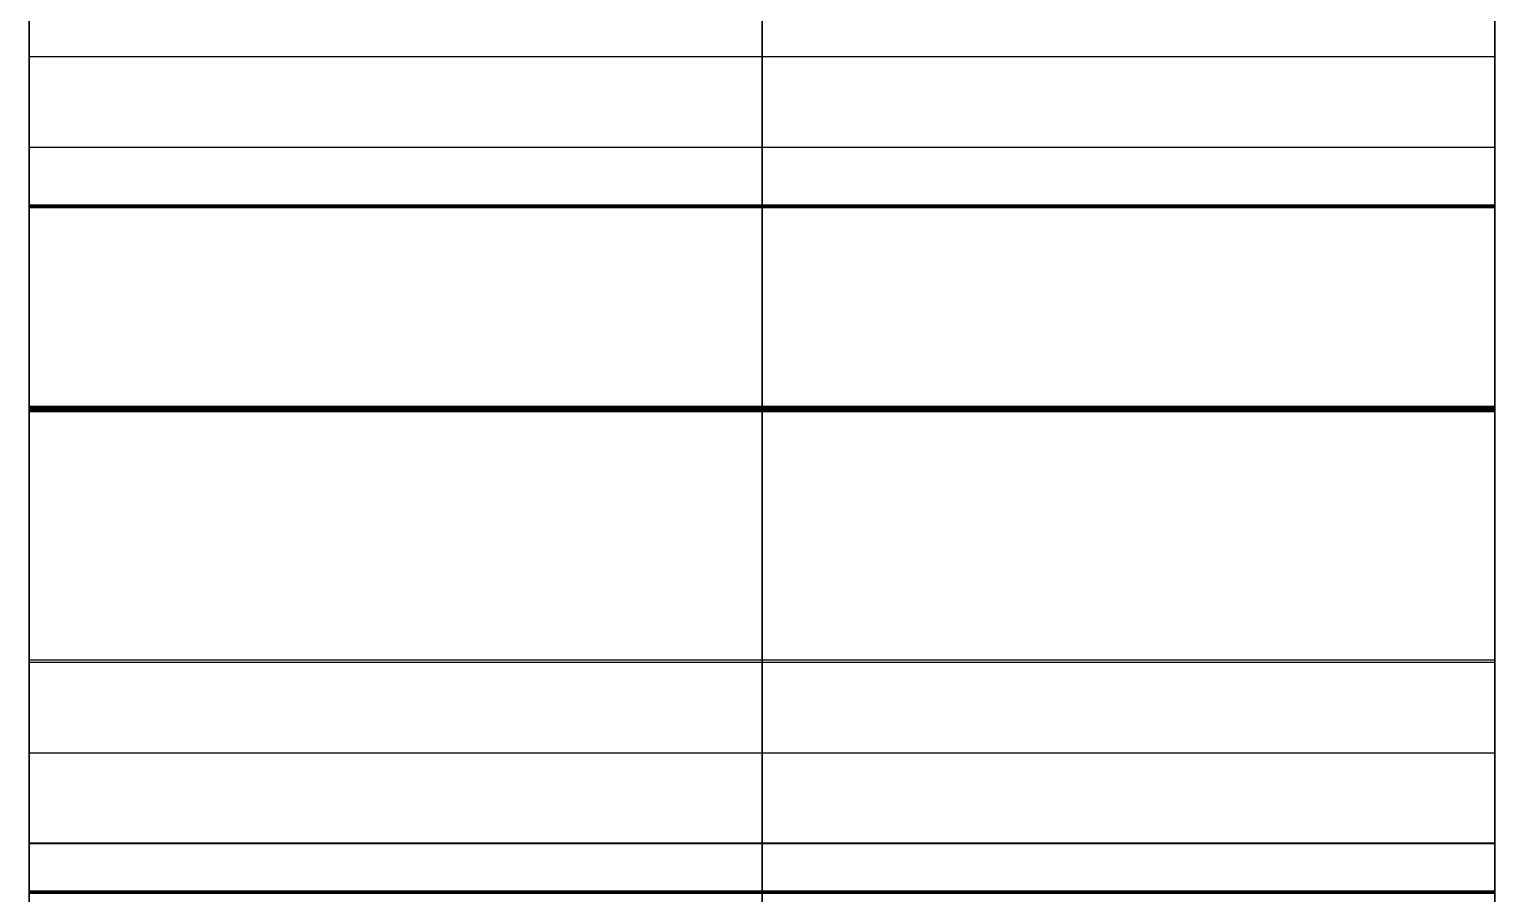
# Model space of a CAD drawing. Header units: millimetres. Extents: x -85 to 1059, y -155 to 155.
# Drawn here: x 1000.5 to 1007, y -34.77 to -30.93 of the extents above; entities that cross this region are included whole.
import ezdxf

# ---------------------------------------------------------------- set-up
doc = ezdxf.new("R2010")
doc.units = ezdxf.units.MM
doc.header["$MEASUREMENT"] = 0
doc.layers.add('Default', color=7, linetype='Continuous', true_color=0x000000)

msp = doc.modelspace()

# ---------------------------------------------------------------- linework, layer by layer
at = {"layer": 'Default'}
for points, degree, knots in [([(1000.5, 0.0018, 150.0005), (1000.5, 82.8446, 150.0005), (1000.5, 150.0018, 82.8432), (1000.5, 150.0018, 0.0004), (1000.5, 150.0018, -82.8427), (1000.5, 82.8446, -150), (1000.5, 0.0018, -150), (1000.5, -82.8411, -150), (1000.5, -149.9983, -82.8427), (1000.5, -149.9983, 0.0004), (1000.5, -149.9983, 82.8432), (1000.5, -82.8411, 150.0005), (1000.5, 0.0018, 150.0005)], 3, [-5, -5, -5, -5, -4, -4, -4, -3, -3, -3, -2, -2, -2, -1, -1, -1, -1]), ([(1000.5, 0.3488, 139.7504), (1000.5, -76.9709, 139.7504), (1000.5, -139.6511, 77.0702), (1000.5, -139.6511, -0.2498), (1000.5, -139.6511, -77.5699), (1000.5, -76.9709, -140.2497), (1000.5, 0.3488, -140.2497), (1000.5, 77.6689, -140.2497), (1000.5, 140.349, -77.5699), (1000.5, 140.349, -0.2498), (1000.5, 140.349, 77.0702), (1000.5, 77.6689, 139.7504), (1000.5, 0.3488, 139.7504)], 3, [20636, 20636, 20636, 20636, 20637, 20637, 20637, 20638, 20638, 20638, 20639, 20639, 20639, 20640, 20640, 20640, 20640]), ([(1007, 0.3488, 139.7504), (1007, -76.9709, 139.7504), (1007, -139.6511, 77.0702), (1007, -139.6511, -0.2498), (1007, -139.6511, -77.5699), (1007, -76.9709, -140.2497), (1007, 0.3488, -140.2497), (1007, 77.6689, -140.2497), (1007, 140.349, -77.5699), (1007, 140.349, -0.2498), (1007, 140.349, 77.0702), (1007, 77.6689, 139.7504), (1007, 0.3488, 139.7504)], 3, [20636, 20636, 20636, 20636, 20637, 20637, 20637, 20638, 20638, 20638, 20639, 20639, 20639, 20640, 20640, 20640, 20640]), ([(1000.5, 0.0018, 140.0004), (1000.5, -77.318, 140.0004), (1000.5, -139.9981, 77.3202), (1000.5, -139.9981, 0.0002), (1000.5, -139.9981, -77.3199), (1000.5, -77.318, -139.9997), (1000.5, 0.0018, -139.9997), (1000.5, 77.3215, -139.9997), (1000.5, 140.002, -77.3199), (1000.5, 140.002, 0.0002), (1000.5, 140.002, 77.3202), (1000.5, 77.3215, 140.0004), (1000.5, 0.0018, 140.0004)], 3, [-1, -1, -1, -1, 0, 0, 0, 1, 1, 1, 2, 2, 2, 3, 3, 3, 3]), ([(1003.75, 0.0018, 140.0004), (1003.75, -77.318, 140.0004), (1003.75, -139.9981, 77.3202), (1003.75, -139.9981, 0.0002), (1003.75, -139.9981, -77.3199), (1003.75, -77.318, -139.9997), (1003.75, 0.0018, -139.9997), (1003.75, 77.3215, -139.9997), (1003.75, 140.002, -77.3199), (1003.75, 140.002, 0.0002), (1003.75, 140.002, 77.3202), (1003.75, 77.3215, 140.0004), (1003.75, 0.0018, 140.0004)], 3, [-1, -1, -1, -1, 0, 0, 0, 1, 1, 1, 2, 2, 2, 3, 3, 3, 3]), ([(1007, 0.0018, 140.0004), (1007, -77.318, 140.0004), (1007, -139.9981, 77.3202), (1007, -139.9981, 0.0002), (1007, -139.9981, -77.3199), (1007, -77.318, -139.9997), (1007, 0.0018, -139.9997), (1007, 77.3215, -139.9997), (1007, 140.002, -77.3199), (1007, 140.002, 0.0002), (1007, 140.002, 77.3202), (1007, 77.3215, 140.0004), (1007, 0.0018, 140.0004)], 3, [-1, -1, -1, -1, 0, 0, 0, 1, 1, 1, 2, 2, 2, 3, 3, 3, 3]), ([(1007, 124.0322, 15.6482), (1007, 116.3332, 77.2989), (1007, 63.7379, 125.0004), (1007, 0.0019, 125.0004), (1007, -17.5054, 125.0004), (1007, -34.1724, 121.4011), (1007, -49.2988, 114.9022)], 3, [595.378082, 595.378082, 595.378082, 595.378082, 596.378082, 596.378082, 596.378082, 597.378082, 597.378082, 597.378082, 597.378082]), ([(1007, -49.627, -114.76), (1007, -34.4135, -121.3481), (1007, -17.6322, -124.9994), (1007, 0.0018, -124.9994), (1007, 63.676, -124.9994), (1007, 116.2304, -77.3892), (1007, 124.0095, -15.8252)], 3, [1200.555169, 1200.555169, 1200.555169, 1200.555169, 1201.555169, 1201.555169, 1201.555169, 1202.555169, 1202.555169, 1202.555169, 1202.555169]), ([(1000.5, -31.4537, -151.9483), (1000.5, -31.4551, -151.9391), (1000.5, -31.4566, -151.93), (1000.5, -31.4641, -151.8767), (1000.5, -31.4717, -151.8234), (1000.5, -31.479, -151.7707), (1000.5, -31.4862, -151.7179), (1000.5, -31.4934, -151.6654), (1000.5, -31.5007, -151.6128), (1000.5, -31.5077, -151.5604), (1000.5, -31.5148, -151.508), (1000.5, -31.5216, -151.456), (1000.5, -31.5285, -151.404), (1000.5, -31.5352, -151.3523), (1000.5, -31.5419, -151.3006), (1000.5, -31.5486, -151.2491), (1000.5, -31.5553, -151.1976), (1000.5, -31.5619, -151.1464), (1000.5, -31.5684, -151.0953), (1000.5, -31.5746, -151.0445), (1000.5, -31.5807, -150.9937), (1000.5, -31.5869, -150.9431), (1000.5, -31.5931, -150.8924), (1000.5, -31.5991, -150.8422), (1000.5, -31.6051, -150.7919), (1000.5, -31.6109, -150.7418), (1000.5, -31.6167, -150.6917), (1000.5, -31.6227, -150.642), (1000.5, -31.6287, -150.5922), (1000.5, -31.6342, -150.5428), (1000.5, -31.6396, -150.4934), (1000.5, -31.6451, -150.4444), (1000.5, -31.6506, -150.3954), (1000.5, -31.6559, -150.3465), (1000.5, -31.6612, -150.2977), (1000.5, -31.6666, -150.2491), (1000.5, -31.6721, -150.2006), (1000.5, -31.677, -150.1523), (1000.5, -31.682, -150.104), (1000.5, -31.6869, -150.056), (1000.5, -31.6919, -150.008), (1000.5, -31.6968, -149.9602), (1000.5, -31.7017, -149.9124), (1000.5, -31.7061, -149.869), (1000.5, -31.7106, -149.8256)], 2, [11057, 11057, 11057, 11058.045455, 11058.045455, 11059.090909, 11059.090909, 11060.136364, 11060.136364, 11061.181818, 11061.181818, 11062.227273, 11062.227273, 11063.272727, 11063.272727, 11064.318182, 11064.318182, 11065.363636, 11065.363636, 11066.409091, 11066.409091, 11067.454545, 11067.454545, 11068.5, 11068.5, 11069.545455, 11069.545455, 11070.590909, 11070.590909, 11071.636364, 11071.636364, 11072.681818, 11072.681818, 11073.727273, 11073.727273, 11074.772727, 11074.772727, 11075.818182, 11075.818182, 11076.863636, 11076.863636, 11077.909091, 11077.909091, 11078.954545, 11078.954545, 11080, 11080, 11080]), ([(1000.5, -31.7106, 149.326), (1000.5, -31.7061, 149.3694), (1000.5, -31.7017, 149.4128), (1000.5, -31.6968, 149.4606), (1000.5, -31.6919, 149.5084), (1000.5, -31.6869, 149.5564), (1000.5, -31.682, 149.6044), (1000.5, -31.677, 149.6525), (1000.5, -31.6721, 149.7007), (1000.5, -31.6666, 149.7494), (1000.5, -31.6612, 149.7981), (1000.5, -31.6559, 149.8469), (1000.5, -31.6506, 149.8958), (1000.5, -31.6451, 149.9448), (1000.5, -31.6396, 149.9938), (1000.5, -31.6342, 150.0434), (1000.5, -31.6287, 150.093), (1000.5, -31.6227, 150.1425), (1000.5, -31.6167, 150.1921), (1000.5, -31.6109, 150.242), (1000.5, -31.6051, 150.2919), (1000.5, -31.5991, 150.3422), (1000.5, -31.5931, 150.3925), (1000.5, -31.5869, 150.4431), (1000.5, -31.5807, 150.4937), (1000.5, -31.5746, 150.5449), (1000.5, -31.5684, 150.596), (1000.5, -31.5619, 150.647), (1000.5, -31.5553, 150.698), (1000.5, -31.5486, 150.7497), (1000.5, -31.5419, 150.8014), (1000.5, -31.5352, 150.853), (1000.5, -31.5285, 150.9047), (1000.5, -31.5216, 150.9566), (1000.5, -31.5148, 151.0084), (1000.5, -31.5077, 151.0608), (1000.5, -31.5007, 151.1132), (1000.5, -31.4934, 151.1656), (1000.5, -31.4862, 151.218), (1000.5, -31.479, 151.2711), (1000.5, -31.4717, 151.3242), (1000.5, -31.4641, 151.3773), (1000.5, -31.4566, 151.4304), (1000.5, -31.4551, 151.4397), (1000.5, -31.4537, 151.4491)], 2, [20010, 20010, 20010, 20011.045455, 20011.045455, 20012.090909, 20012.090909, 20013.136364, 20013.136364, 20014.181818, 20014.181818, 20015.227273, 20015.227273, 20016.272727, 20016.272727, 20017.318182, 20017.318182, 20018.363636, 20018.363636, 20019.409091, 20019.409091, 20020.454545, 20020.454545, 20021.5, 20021.5, 20022.545455, 20022.545455, 20023.590909, 20023.590909, 20024.636364, 20024.636364, 20025.681818, 20025.681818, 20026.727273, 20026.727273, 20027.772727, 20027.772727, 20028.818182, 20028.818182, 20029.863636, 20029.863636, 20030.909091, 20030.909091, 20031.954545, 20031.954545, 20033, 20033, 20033]), ([(1007, -31.4537, -151.9483), (1007, -31.4551, -151.9391), (1007, -31.4566, -151.93), (1007, -31.4641, -151.8767), (1007, -31.4717, -151.8234), (1007, -31.479, -151.7707), (1007, -31.4862, -151.7179), (1007, -31.4934, -151.6654), (1007, -31.5007, -151.6128), (1007, -31.5077, -151.5604), (1007, -31.5148, -151.508), (1007, -31.5216, -151.456), (1007, -31.5285, -151.404), (1007, -31.5352, -151.3523), (1007, -31.5419, -151.3006), (1007, -31.5486, -151.2491), (1007, -31.5553, -151.1976), (1007, -31.5619, -151.1464), (1007, -31.5684, -151.0953), (1007, -31.5746, -151.0445), (1007, -31.5807, -150.9937), (1007, -31.5869, -150.9431), (1007, -31.5931, -150.8924), (1007, -31.5991, -150.8422), (1007, -31.6051, -150.7919), (1007, -31.6109, -150.7418), (1007, -31.6167, -150.6917), (1007, -31.6227, -150.642), (1007, -31.6287, -150.5922), (1007, -31.6342, -150.5428), (1007, -31.6396, -150.4934), (1007, -31.6451, -150.4444), (1007, -31.6506, -150.3954), (1007, -31.6559, -150.3465), (1007, -31.6612, -150.2977), (1007, -31.6666, -150.2491), (1007, -31.6721, -150.2006), (1007, -31.677, -150.1523), (1007, -31.682, -150.104), (1007, -31.6869, -150.056), (1007, -31.6919, -150.008), (1007, -31.6968, -149.9602), (1007, -31.7017, -149.9124), (1007, -31.7061, -149.869), (1007, -31.7106, -149.8256)], 2, [11057, 11057, 11057, 11058.045455, 11058.045455, 11059.090909, 11059.090909, 11060.136364, 11060.136364, 11061.181818, 11061.181818, 11062.227273, 11062.227273, 11063.272727, 11063.272727, 11064.318182, 11064.318182, 11065.363636, 11065.363636, 11066.409091, 11066.409091, 11067.454545, 11067.454545, 11068.5, 11068.5, 11069.545455, 11069.545455, 11070.590909, 11070.590909, 11071.636364, 11071.636364, 11072.681818, 11072.681818, 11073.727273, 11073.727273, 11074.772727, 11074.772727, 11075.818182, 11075.818182, 11076.863636, 11076.863636, 11077.909091, 11077.909091, 11078.954545, 11078.954545, 11080, 11080, 11080]), ([(1007, -31.7106, 149.326), (1007, -31.7061, 149.3694), (1007, -31.7017, 149.4128), (1007, -31.6968, 149.4606), (1007, -31.6919, 149.5084), (1007, -31.6869, 149.5564), (1007, -31.682, 149.6044), (1007, -31.677, 149.6525), (1007, -31.6721, 149.7007), (1007, -31.6666, 149.7494), (1007, -31.6612, 149.7981), (1007, -31.6559, 149.8469), (1007, -31.6506, 149.8958), (1007, -31.6451, 149.9448), (1007, -31.6396, 149.9938), (1007, -31.6342, 150.0434), (1007, -31.6287, 150.093), (1007, -31.6227, 150.1425), (1007, -31.6167, 150.1921), (1007, -31.6109, 150.242), (1007, -31.6051, 150.2919), (1007, -31.5991, 150.3422), (1007, -31.5931, 150.3925), (1007, -31.5869, 150.4431), (1007, -31.5807, 150.4937), (1007, -31.5746, 150.5449), (1007, -31.5684, 150.596), (1007, -31.5619, 150.647), (1007, -31.5553, 150.698), (1007, -31.5486, 150.7497), (1007, -31.5419, 150.8014), (1007, -31.5352, 150.853), (1007, -31.5285, 150.9047), (1007, -31.5216, 150.9566), (1007, -31.5148, 151.0084), (1007, -31.5077, 151.0608), (1007, -31.5007, 151.1132), (1007, -31.4934, 151.1656), (1007, -31.4862, 151.218), (1007, -31.479, 151.2711), (1007, -31.4717, 151.3242), (1007, -31.4641, 151.3773), (1007, -31.4566, 151.4304), (1007, -31.4551, 151.4397), (1007, -31.4537, 151.4491)], 2, [20010, 20010, 20010, 20011.045455, 20011.045455, 20012.090909, 20012.090909, 20013.136364, 20013.136364, 20014.181818, 20014.181818, 20015.227273, 20015.227273, 20016.272727, 20016.272727, 20017.318182, 20017.318182, 20018.363636, 20018.363636, 20019.409091, 20019.409091, 20020.454545, 20020.454545, 20021.5, 20021.5, 20022.545455, 20022.545455, 20023.590909, 20023.590909, 20024.636364, 20024.636364, 20025.681818, 20025.681818, 20026.727273, 20026.727273, 20027.772727, 20027.772727, 20028.818182, 20028.818182, 20029.863636, 20029.863636, 20030.909091, 20030.909091, 20031.954545, 20031.954545, 20033, 20033, 20033]), ([(1000.5, -31.7106, -149.8256), (1000.5, -31.7111, -149.823), (1000.5, -31.7116, -149.8203), (1000.5, -31.7121, -149.8179), (1000.5, -31.7127, -149.8154)], 2, [11080, 11080, 11080, 11081, 11081, 11082, 11082, 11082]), ([(1007, -31.7106, -149.8256), (1007, -31.7111, -149.823), (1007, -31.7116, -149.8203), (1007, -31.7121, -149.8179), (1007, -31.7127, -149.8154)], 2, [11080, 11080, 11080, 11081, 11081, 11082, 11082, 11082]), ([(1000.5, -31.7222, -149.7995), (1000.5, -31.8663, -149.7685), (1000.5, -32.0104, -149.7374), (1000.5, -32.1628, -149.7045), (1000.5, -32.3152, -149.6715), (1000.5, -32.4591, -149.6397), (1000.5, -32.6031, -149.608)], 2, [11088, 11088, 11088, 11089, 11089, 11090, 11090, 11091, 11091, 11091]), ([(1000.5, -32.6031, 149.1084), (1000.5, -32.4591, 149.1399), (1000.5, -32.3152, 149.1715), (1000.5, -32.1628, 149.2047), (1000.5, -32.0104, 149.2378), (1000.5, -31.8663, 149.2689), (1000.5, -31.7222, 149.2999)], 2, [19999, 19999, 19999, 20000, 20000, 20001, 20001, 20002, 20002, 20002]), ([(1007, -31.7222, -149.7995), (1007, -31.8663, -149.7685), (1007, -32.0104, -149.7374), (1007, -32.1628, -149.7045), (1007, -32.3152, -149.6715), (1007, -32.4591, -149.6397), (1007, -32.6031, -149.608)], 2, [11088, 11088, 11088, 11089, 11089, 11090, 11090, 11091, 11091, 11091]), ([(1007, -32.6031, 149.1084), (1007, -32.4591, 149.1399), (1007, -32.3152, 149.1715), (1007, -32.1628, 149.2047), (1007, -32.0104, 149.2378), (1007, -31.8663, 149.2689), (1007, -31.7222, 149.2999)], 2, [19999, 19999, 19999, 20000, 20000, 20001, 20001, 20002, 20002, 20002]), ([(1000.5, -32.6214, -149.6221), (1000.5, -32.623, -149.6246), (1000.5, -32.6246, -149.627), (1000.5, -32.6262, -149.6295), (1000.5, -32.6278, -149.632)], 2, [11098, 11098, 11098, 11099, 11099, 11100, 11100, 11100]), ([(1000.5, -33.7295, 150.9361), (1000.5, -33.7007, 150.8908), (1000.5, -33.672, 150.8455), (1000.5, -33.6432, 150.8003), (1000.5, -33.6145, 150.7551), (1000.5, -33.5861, 150.7103), (1000.5, -33.5577, 150.6655), (1000.5, -33.5295, 150.6209), (1000.5, -33.5013, 150.5763), (1000.5, -33.4736, 150.5318), (1000.5, -33.4459, 150.4874), (1000.5, -33.4182, 150.4431), (1000.5, -33.3905, 150.3988), (1000.5, -33.363, 150.3547), (1000.5, -33.3354, 150.3106), (1000.5, -33.3085, 150.2669), (1000.5, -33.2815, 150.2232), (1000.5, -33.2547, 150.1794), (1000.5, -33.2279, 150.1357), (1000.5, -33.201, 150.0923), (1000.5, -33.1742, 150.0489), (1000.5, -33.1479, 150.0057), (1000.5, -33.1217, 149.9625), (1000.5, -33.0956, 149.9194), (1000.5, -33.0695, 149.8764), (1000.5, -33.0435, 149.8333), (1000.5, -33.0176, 149.7903), (1000.5, -32.992, 149.7478), (1000.5, -32.9664, 149.7053), (1000.5, -32.941, 149.6629), (1000.5, -32.9156, 149.6206), (1000.5, -32.8904, 149.5785), (1000.5, -32.8652, 149.5363), (1000.5, -32.8403, 149.4941), (1000.5, -32.8155, 149.452), (1000.5, -32.7908, 149.4104), (1000.5, -32.7661, 149.3687), (1000.5, -32.7417, 149.3271), (1000.5, -32.7174, 149.2855), (1000.5, -32.693, 149.244), (1000.5, -32.6687, 149.2026), (1000.5, -32.6466, 149.1646), (1000.5, -32.6246, 149.1267)], 2, [19969, 19969, 19969, 19970.047619, 19970.047619, 19971.095238, 19971.095238, 19972.142857, 19972.142857, 19973.190476, 19973.190476, 19974.238095, 19974.238095, 19975.285714, 19975.285714, 19976.333333, 19976.333333, 19977.380952, 19977.380952, 19978.428571, 19978.428571, 19979.47619, 19979.47619, 19980.52381, 19980.52381, 19981.571429, 19981.571429, 19982.619048, 19982.619048, 19983.666667, 19983.666667, 19984.714286, 19984.714286, 19985.761905, 19985.761905, 19986.809524, 19986.809524, 19987.857143, 19987.857143, 19988.904762, 19988.904762, 19989.952381, 19989.952381, 19991, 19991, 19991]), ([(1000.5, -32.6278, -149.632), (1000.5, -32.6482, -149.6672), (1000.5, -32.6687, -149.7025), (1000.5, -32.693, -149.7438), (1000.5, -32.7174, -149.7851), (1000.5, -32.7417, -149.8265), (1000.5, -32.7661, -149.868), (1000.5, -32.7908, -149.9099), (1000.5, -32.8155, -149.9519), (1000.5, -32.8401, -149.9939), (1000.5, -32.8648, -150.0359), (1000.5, -32.8902, -150.078), (1000.5, -32.9156, -150.1202), (1000.5, -32.941, -150.1625), (1000.5, -32.9664, -150.2049), (1000.5, -32.992, -150.2476), (1000.5, -33.0176, -150.2902), (1000.5, -33.0435, -150.3331), (1000.5, -33.0695, -150.376), (1000.5, -33.0956, -150.419), (1000.5, -33.1217, -150.462), (1000.5, -33.1479, -150.5053), (1000.5, -33.1742, -150.5485), (1000.5, -33.201, -150.5919), (1000.5, -33.2279, -150.6353), (1000.5, -33.2547, -150.6788), (1000.5, -33.2815, -150.7224), (1000.5, -33.3085, -150.7663), (1000.5, -33.3354, -150.8102), (1000.5, -33.363, -150.8543), (1000.5, -33.3905, -150.8984), (1000.5, -33.4182, -150.9427), (1000.5, -33.4459, -150.987), (1000.5, -33.4736, -151.0314), (1000.5, -33.5013, -151.0759), (1000.5, -33.5295, -151.1205), (1000.5, -33.5577, -151.1651), (1000.5, -33.5861, -151.2101), (1000.5, -33.6145, -151.2551), (1000.5, -33.6432, -151.3001), (1000.5, -33.672, -151.345), (1000.5, -33.7007, -151.3904), (1000.5, -33.7295, -151.4357)], 2, [11100, 11100, 11100, 11101, 11101, 11102, 11102, 11103, 11103, 11104, 11104, 11105, 11105, 11106, 11106, 11107, 11107, 11108, 11108, 11109, 11109, 11110, 11110, 11111, 11111, 11112, 11112, 11113, 11113, 11114, 11114, 11115, 11115, 11116, 11116, 11117, 11117, 11118, 11118, 11119, 11119, 11120, 11120, 11121, 11121, 11121]), ([(1007, -32.6214, -149.6221), (1007, -32.623, -149.6246), (1007, -32.6246, -149.627), (1007, -32.6262, -149.6295), (1007, -32.6278, -149.632)], 2, [11098, 11098, 11098, 11099, 11099, 11100, 11100, 11100]), ([(1007, -33.7295, 150.9361), (1007, -33.7007, 150.8908), (1007, -33.672, 150.8455), (1007, -33.6432, 150.8003), (1007, -33.6145, 150.7551), (1007, -33.5861, 150.7103), (1007, -33.5577, 150.6655), (1007, -33.5295, 150.6209), (1007, -33.5013, 150.5763), (1007, -33.4736, 150.5318), (1007, -33.4459, 150.4874), (1007, -33.4182, 150.4431), (1007, -33.3905, 150.3988), (1007, -33.363, 150.3547), (1007, -33.3354, 150.3106), (1007, -33.3085, 150.2669), (1007, -33.2815, 150.2232), (1007, -33.2547, 150.1794), (1007, -33.2279, 150.1357), (1007, -33.201, 150.0923), (1007, -33.1742, 150.0489), (1007, -33.1479, 150.0057), (1007, -33.1217, 149.9625), (1007, -33.0956, 149.9194), (1007, -33.0695, 149.8764), (1007, -33.0435, 149.8333), (1007, -33.0176, 149.7903), (1007, -32.992, 149.7478), (1007, -32.9664, 149.7053), (1007, -32.941, 149.6629), (1007, -32.9156, 149.6206), (1007, -32.8904, 149.5785), (1007, -32.8652, 149.5363), (1007, -32.8403, 149.4941), (1007, -32.8155, 149.452), (1007, -32.7908, 149.4104), (1007, -32.7661, 149.3687), (1007, -32.7417, 149.3271), (1007, -32.7174, 149.2855), (1007, -32.693, 149.244), (1007, -32.6687, 149.2026), (1007, -32.6466, 149.1646), (1007, -32.6246, 149.1267)], 2, [19969, 19969, 19969, 19970.047619, 19970.047619, 19971.095238, 19971.095238, 19972.142857, 19972.142857, 19973.190476, 19973.190476, 19974.238095, 19974.238095, 19975.285714, 19975.285714, 19976.333333, 19976.333333, 19977.380952, 19977.380952, 19978.428571, 19978.428571, 19979.47619, 19979.47619, 19980.52381, 19980.52381, 19981.571429, 19981.571429, 19982.619048, 19982.619048, 19983.666667, 19983.666667, 19984.714286, 19984.714286, 19985.761905, 19985.761905, 19986.809524, 19986.809524, 19987.857143, 19987.857143, 19988.904762, 19988.904762, 19989.952381, 19989.952381, 19991, 19991, 19991]), ([(1007, -32.6278, -149.632), (1007, -32.6482, -149.6672), (1007, -32.6687, -149.7025), (1007, -32.693, -149.7438), (1007, -32.7174, -149.7851), (1007, -32.7417, -149.8265), (1007, -32.7661, -149.868), (1007, -32.7908, -149.9099), (1007, -32.8155, -149.9519), (1007, -32.8401, -149.9939), (1007, -32.8648, -150.0359), (1007, -32.8902, -150.078), (1007, -32.9156, -150.1202), (1007, -32.941, -150.1625), (1007, -32.9664, -150.2049), (1007, -32.992, -150.2476), (1007, -33.0176, -150.2902), (1007, -33.0435, -150.3331), (1007, -33.0695, -150.376), (1007, -33.0956, -150.419), (1007, -33.1217, -150.462), (1007, -33.1479, -150.5053), (1007, -33.1742, -150.5485), (1007, -33.201, -150.5919), (1007, -33.2279, -150.6353), (1007, -33.2547, -150.6788), (1007, -33.2815, -150.7224), (1007, -33.3085, -150.7663), (1007, -33.3354, -150.8102), (1007, -33.363, -150.8543), (1007, -33.3905, -150.8984), (1007, -33.4182, -150.9427), (1007, -33.4459, -150.987), (1007, -33.4736, -151.0314), (1007, -33.5013, -151.0759), (1007, -33.5295, -151.1205), (1007, -33.5577, -151.1651), (1007, -33.5861, -151.2101), (1007, -33.6145, -151.2551), (1007, -33.6432, -151.3001), (1007, -33.672, -151.345), (1007, -33.7007, -151.3904), (1007, -33.7295, -151.4357)], 2, [11100, 11100, 11100, 11101, 11101, 11102, 11102, 11103, 11103, 11104, 11104, 11105, 11105, 11106, 11106, 11107, 11107, 11108, 11108, 11109, 11109, 11110, 11110, 11111, 11111, 11112, 11112, 11113, 11113, 11114, 11114, 11115, 11115, 11116, 11116, 11117, 11117, 11118, 11118, 11119, 11119, 11120, 11120, 11121, 11121, 11121]), ([(1000.5, -34.5416, -151.2678), (1000.5, -34.5428, -151.2586), (1000.5, -34.5441, -151.2494), (1000.5, -34.5504, -151.1964), (1000.5, -34.5568, -151.1433), (1000.5, -34.5631, -151.0902), (1000.5, -34.5695, -151.0371), (1000.5, -34.5756, -150.9843), (1000.5, -34.5818, -150.9316), (1000.5, -34.5876, -150.879), (1000.5, -34.5935, -150.8265), (1000.5, -34.5993, -150.7744), (1000.5, -34.6051, -150.7224), (1000.5, -34.6107, -150.6704), (1000.5, -34.6164, -150.6183), (1000.5, -34.622, -150.5668), (1000.5, -34.6277, -150.5153), (1000.5, -34.6331, -150.464), (1000.5, -34.6386, -150.4127), (1000.5, -34.6439, -150.3617), (1000.5, -34.6492, -150.3107), (1000.5, -34.6541, -150.2601), (1000.5, -34.6591, -150.2095), (1000.5, -34.6644, -150.159), (1000.5, -34.6697, -150.1086), (1000.5, -34.6744, -150.0585), (1000.5, -34.6792, -150.0084), (1000.5, -34.6838, -149.9586), (1000.5, -34.6884, -149.9089), (1000.5, -34.6931, -149.8593), (1000.5, -34.6979, -149.8098), (1000.5, -34.7023, -149.7605), (1000.5, -34.7067, -149.7113), (1000.5, -34.7111, -149.6625), (1000.5, -34.7155, -149.6136), (1000.5, -34.7197, -149.5648), (1000.5, -34.724, -149.5159), (1000.5, -34.728, -149.4676), (1000.5, -34.7321, -149.4192), (1000.5, -34.7362, -149.3711), (1000.5, -34.7402, -149.3229), (1000.5, -34.7439, -149.2753), (1000.5, -34.7476, -149.2277), (1000.5, -34.751, -149.1871), (1000.5, -34.7543, -149.1465)], 2, [11124, 11124, 11124, 11125, 11125, 11126, 11126, 11127, 11127, 11128, 11128, 11129, 11129, 11130, 11130, 11131, 11131, 11132, 11132, 11133, 11133, 11134, 11134, 11135, 11135, 11136, 11136, 11137, 11137, 11138, 11138, 11139, 11139, 11140, 11140, 11141, 11141, 11142, 11142, 11143, 11143, 11144, 11144, 11145, 11145, 11146, 11146, 11146]), ([(1000.5, -34.7543, 148.6469), (1000.5, -34.751, 148.6875), (1000.5, -34.7476, 148.7281), (1000.5, -34.7439, 148.7759), (1000.5, -34.7402, 148.8237), (1000.5, -34.7362, 148.8717), (1000.5, -34.7321, 148.9196), (1000.5, -34.728, 148.9681), (1000.5, -34.724, 149.0167), (1000.5, -34.7197, 149.0652), (1000.5, -34.7155, 149.1137), (1000.5, -34.7111, 149.1627), (1000.5, -34.7067, 149.2117), (1000.5, -34.7023, 149.261), (1000.5, -34.6979, 149.3102), (1000.5, -34.6931, 149.3597), (1000.5, -34.6884, 149.4093), (1000.5, -34.6838, 149.459), (1000.5, -34.6792, 149.5088), (1000.5, -34.6744, 149.559), (1000.5, -34.6697, 149.6093), (1000.5, -34.6644, 149.6596), (1000.5, -34.6591, 149.7099), (1000.5, -34.6541, 149.7605), (1000.5, -34.6492, 149.8111), (1000.5, -34.6439, 149.8621), (1000.5, -34.6386, 149.9131), (1000.5, -34.6331, 149.9644), (1000.5, -34.6277, 150.0157), (1000.5, -34.622, 150.0674), (1000.5, -34.6164, 150.1191), (1000.5, -34.6107, 150.1709), (1000.5, -34.6051, 150.2228), (1000.5, -34.5993, 150.275), (1000.5, -34.5935, 150.3272), (1000.5, -34.5876, 150.3796), (1000.5, -34.5818, 150.432), (1000.5, -34.5756, 150.4847), (1000.5, -34.5695, 150.5375), (1000.5, -34.5631, 150.5904), (1000.5, -34.5568, 150.6433), (1000.5, -34.5504, 150.6968), (1000.5, -34.5441, 150.7502)], 2, [19944, 19944, 19944, 19945, 19945, 19946, 19946, 19947, 19947, 19948, 19948, 19949, 19949, 19950, 19950, 19951, 19951, 19952, 19952, 19953, 19953, 19954, 19954, 19955, 19955, 19956, 19956, 19957, 19957, 19958, 19958, 19959, 19959, 19960, 19960, 19961, 19961, 19962, 19962, 19963, 19963, 19964, 19964, 19965, 19965, 19965]), ([(1007, -34.5416, -151.2678), (1007, -34.5428, -151.2586), (1007, -34.5441, -151.2494), (1007, -34.5504, -151.1964), (1007, -34.5568, -151.1433), (1007, -34.5631, -151.0902), (1007, -34.5695, -151.0371), (1007, -34.5756, -150.9843), (1007, -34.5818, -150.9316), (1007, -34.5876, -150.879), (1007, -34.5935, -150.8265), (1007, -34.5993, -150.7744), (1007, -34.6051, -150.7224), (1007, -34.6107, -150.6704), (1007, -34.6164, -150.6183), (1007, -34.622, -150.5668), (1007, -34.6277, -150.5153), (1007, -34.6331, -150.464), (1007, -34.6386, -150.4127), (1007, -34.6439, -150.3617), (1007, -34.6492, -150.3107), (1007, -34.6541, -150.2601), (1007, -34.6591, -150.2095), (1007, -34.6644, -150.159), (1007, -34.6697, -150.1086), (1007, -34.6744, -150.0585), (1007, -34.6792, -150.0084), (1007, -34.6838, -149.9586), (1007, -34.6884, -149.9089), (1007, -34.6931, -149.8593), (1007, -34.6979, -149.8098), (1007, -34.7023, -149.7605), (1007, -34.7067, -149.7113), (1007, -34.7111, -149.6625), (1007, -34.7155, -149.6136), (1007, -34.7197, -149.5648), (1007, -34.724, -149.5159), (1007, -34.728, -149.4676), (1007, -34.7321, -149.4192), (1007, -34.7362, -149.3711), (1007, -34.7402, -149.3229), (1007, -34.7439, -149.2753), (1007, -34.7476, -149.2277), (1007, -34.751, -149.1871), (1007, -34.7543, -149.1465)], 2, [11124, 11124, 11124, 11125, 11125, 11126, 11126, 11127, 11127, 11128, 11128, 11129, 11129, 11130, 11130, 11131, 11131, 11132, 11132, 11133, 11133, 11134, 11134, 11135, 11135, 11136, 11136, 11137, 11137, 11138, 11138, 11139, 11139, 11140, 11140, 11141, 11141, 11142, 11142, 11143, 11143, 11144, 11144, 11145, 11145, 11146, 11146, 11146]), ([(1007, -34.7543, 148.6469), (1007, -34.751, 148.6875), (1007, -34.7476, 148.7281), (1007, -34.7439, 148.7759), (1007, -34.7402, 148.8237), (1007, -34.7362, 148.8717), (1007, -34.7321, 148.9196), (1007, -34.728, 148.9681), (1007, -34.724, 149.0167), (1007, -34.7197, 149.0652), (1007, -34.7155, 149.1137), (1007, -34.7111, 149.1627), (1007, -34.7067, 149.2117), (1007, -34.7023, 149.261), (1007, -34.6979, 149.3102), (1007, -34.6931, 149.3597), (1007, -34.6884, 149.4093), (1007, -34.6838, 149.459), (1007, -34.6792, 149.5088), (1007, -34.6744, 149.559), (1007, -34.6697, 149.6093), (1007, -34.6644, 149.6596), (1007, -34.6591, 149.7099), (1007, -34.6541, 149.7605), (1007, -34.6492, 149.8111), (1007, -34.6439, 149.8621), (1007, -34.6386, 149.9131), (1007, -34.6331, 149.9644), (1007, -34.6277, 150.0157), (1007, -34.622, 150.0674), (1007, -34.6164, 150.1191), (1007, -34.6107, 150.1709), (1007, -34.6051, 150.2228), (1007, -34.5993, 150.275), (1007, -34.5935, 150.3272), (1007, -34.5876, 150.3796), (1007, -34.5818, 150.432), (1007, -34.5756, 150.4847), (1007, -34.5695, 150.5375), (1007, -34.5631, 150.5904), (1007, -34.5568, 150.6433), (1007, -34.5504, 150.6968), (1007, -34.5441, 150.7502)], 2, [19944, 19944, 19944, 19945, 19945, 19946, 19946, 19947, 19947, 19948, 19948, 19949, 19949, 19950, 19950, 19951, 19951, 19952, 19952, 19953, 19953, 19954, 19954, 19955, 19955, 19956, 19956, 19957, 19957, 19958, 19958, 19959, 19959, 19960, 19960, 19961, 19961, 19962, 19962, 19963, 19963, 19964, 19964, 19965, 19965, 19965]), ([(1000.5, -34.7543, -149.1465), (1000.5, -34.7547, -149.1435), (1000.5, -34.755, -149.1405), (1000.5, -34.7554, -149.1377), (1000.5, -34.7557, -149.1349)], 2, [11146, 11146, 11146, 11147, 11147, 11148, 11148, 11148]), ([(1000.5, -34.7557, 148.6357), (1000.5, -34.7554, 148.6383), (1000.5, -34.755, 148.6409), (1000.5, -34.7547, 148.6439), (1000.5, -34.7543, 148.6469)], 2, [19942, 19942, 19942, 19943, 19943, 19944, 19944, 19944]), ([(1007, -34.7543, -149.1465), (1007, -34.7547, -149.1435), (1007, -34.755, -149.1405), (1007, -34.7554, -149.1377), (1007, -34.7557, -149.1349)], 2, [11146, 11146, 11146, 11147, 11147, 11148, 11148, 11148]), ([(1007, -34.7557, 148.6357), (1007, -34.7554, 148.6383), (1007, -34.755, 148.6409), (1007, -34.7547, 148.6439), (1007, -34.7543, 148.6469)], 2, [19942, 19942, 19942, 19943, 19943, 19944, 19944, 19944])]:
    msp.add_open_spline(points, degree=degree, knots=knots, dxfattribs=at)
for points, degree in [([(1007, -49.8544, 114.6626), (1007, -32.5552, 84.6998), (1007, -15.2561, 54.737), (1007, 2.0431, 24.7742)], 3), ([(1007, 1.9703, -24.9234), (1007, -15.2051, -54.6721), (1007, -32.3804, -84.4208), (1007, -49.5558, -114.1694)], 3), ([(1007, -75.4122, -98.9819), (1007, -58.0687, -68.9419), (1007, -40.7252, -38.9018), (1007, -23.3817, -8.8617)], 3), ([(1007, -23.387, 8.8471), (1007, -40.8234, 39.0478), (1007, -58.2597, 69.2485), (1007, -75.6961, 99.4492)], 3), ([(1000.5, -30.648, -152.1152), (1000.5, -30.85, -152.0755), (1000.5, -31.0519, -152.0358)], 2), ([(1000.5, -31.0519, 151.5365), (1000.5, -30.85, 151.5761), (1000.5, -30.648, 151.6156)], 2), ([(1007, -30.648, -152.1152), (1007, -30.85, -152.0755), (1007, -31.0519, -152.0358)], 2), ([(1007, -31.0519, 151.5365), (1007, -30.85, 151.5761), (1007, -30.648, 151.6156)], 2), ([(1007, -31.0519, -152.0358), (1003.75, -31.0519, -152.0358), (1000.5, -31.0519, -152.0358)], 2), ([(1000.5, -31.0519, -152.0358), (1000.5, -31.2528, -151.992), (1000.5, -31.4537, -151.9483)], 2), ([(1007, -31.0519, 151.5365), (1003.75, -31.0519, 151.5365), (1000.5, -31.0519, 151.5365)], 2), ([(1000.5, -31.4537, 151.4491), (1000.5, -31.2528, 151.4928), (1000.5, -31.0519, 151.5365)], 2), ([(1007, -31.0519, -152.0358), (1007, -31.2528, -151.992), (1007, -31.4537, -151.9483)], 2), ([(1007, -31.4537, 151.4491), (1007, -31.2528, 151.4928), (1007, -31.0519, 151.5365)], 2), ([(1007, -31.4537, -151.9483), (1003.75, -31.4537, -151.9483), (1000.5, -31.4537, -151.9483)], 2), ([(1007, -31.4537, 151.4491), (1003.75, -31.4537, 151.4491), (1000.5, -31.4537, 151.4491)], 2), ([(1007, -31.7106, -149.8256), (1003.75, -31.7106, -149.8256), (1000.5, -31.7106, -149.8256)], 2), ([(1007, -31.7106, 149.326), (1003.75, -31.7106, 149.326), (1000.5, -31.7106, 149.326)], 2), ([(1000.5, -31.7116, 149.3204), (1000.5, -31.7111, 149.3232), (1000.5, -31.7106, 149.326)], 2), ([(1007, -31.7116, 149.3204), (1003.75, -31.7116, 149.3204), (1000.5, -31.7116, 149.3204)], 2), ([(1000.5, -31.7127, 149.3158), (1000.5, -31.7121, 149.3181), (1000.5, -31.7116, 149.3204)], 2), ([(1007, -31.7127, -149.8154), (1003.75, -31.7127, -149.8154), (1000.5, -31.7127, -149.8154)], 2), ([(1000.5, -31.7127, -149.8154), (1000.5, -31.7132, -149.8133), (1000.5, -31.7137, -149.8112)], 2), ([(1007, -31.7127, 149.3158), (1003.75, -31.7127, 149.3158), (1000.5, -31.7127, 149.3158)], 2), ([(1000.5, -31.7137, 149.3116), (1000.5, -31.7132, 149.3137), (1000.5, -31.7127, 149.3158)], 2), ([(1007, -31.7137, -149.8112), (1003.75, -31.7137, -149.8112), (1000.5, -31.7137, -149.8112)], 2), ([(1000.5, -31.7137, -149.8112), (1000.5, -31.7144, -149.8094), (1000.5, -31.7151, -149.8076)], 2), ([(1007, -31.7137, 149.3116), (1003.75, -31.7137, 149.3116), (1000.5, -31.7137, 149.3116)], 2), ([(1000.5, -31.7151, 149.308), (1000.5, -31.7144, 149.3098), (1000.5, -31.7137, 149.3116)], 2), ([(1007, -31.7151, -149.8076), (1003.75, -31.7151, -149.8076), (1000.5, -31.7151, -149.8076)], 2), ([(1000.5, -31.7151, -149.8076), (1000.5, -31.716, -149.8062), (1000.5, -31.7169, -149.8048)], 2), ([(1007, -31.7151, 149.308), (1003.75, -31.7151, 149.308), (1000.5, -31.7151, 149.308)], 2), ([(1000.5, -31.7169, 149.3049), (1000.5, -31.716, 149.3065), (1000.5, -31.7151, 149.308)], 2), ([(1007, -31.7169, -149.8048), (1003.75, -31.7169, -149.8048), (1000.5, -31.7169, -149.8048)], 2), ([(1000.5, -31.7169, -149.8048), (1000.5, -31.7176, -149.8036), (1000.5, -31.7183, -149.8024)], 2), ([(1007, -31.7169, 149.3049), (1003.75, -31.7169, 149.3049), (1000.5, -31.7169, 149.3049)], 2), ([(1000.5, -31.7183, 149.3028), (1000.5, -31.7176, 149.3038), (1000.5, -31.7169, 149.3049)], 2), ([(1007, -31.7183, -149.8024), (1003.75, -31.7183, -149.8024), (1000.5, -31.7183, -149.8024)], 2), ([(1000.5, -31.7183, -149.8024), (1000.5, -31.7192, -149.8015), (1000.5, -31.7201, -149.8006)], 2), ([(1007, -31.7183, 149.3028), (1003.75, -31.7183, 149.3028), (1000.5, -31.7183, 149.3028)], 2), ([(1000.5, -31.7201, 149.3013), (1000.5, -31.7192, 149.3021), (1000.5, -31.7183, 149.3028)], 2), ([(1007, -31.7116, 149.3204), (1007, -31.7111, 149.3232), (1007, -31.7106, 149.326)], 2), ([(1007, -31.7127, 149.3158), (1007, -31.7121, 149.3181), (1007, -31.7116, 149.3204)], 2), ([(1007, -31.7127, -149.8154), (1007, -31.7132, -149.8133), (1007, -31.7137, -149.8112)], 2), ([(1007, -31.7137, 149.3116), (1007, -31.7132, 149.3137), (1007, -31.7127, 149.3158)], 2), ([(1007, -31.7137, -149.8112), (1007, -31.7144, -149.8094), (1007, -31.7151, -149.8076)], 2), ([(1007, -31.7151, 149.308), (1007, -31.7144, 149.3098), (1007, -31.7137, 149.3116)], 2), ([(1007, -31.7151, -149.8076), (1007, -31.716, -149.8062), (1007, -31.7169, -149.8048)], 2), ([(1007, -31.7169, 149.3049), (1007, -31.716, 149.3065), (1007, -31.7151, 149.308)], 2), ([(1007, -31.7169, -149.8048), (1007, -31.7176, -149.8036), (1007, -31.7183, -149.8024)], 2), ([(1007, -31.7183, 149.3028), (1007, -31.7176, 149.3038), (1007, -31.7169, 149.3049)], 2), ([(1007, -31.7183, -149.8024), (1007, -31.7192, -149.8015), (1007, -31.7201, -149.8006)], 2), ([(1007, -31.7201, 149.3013), (1007, -31.7192, 149.3021), (1007, -31.7183, 149.3028)], 2), ([(1007, -31.7201, -149.8006), (1003.75, -31.7201, -149.8006), (1000.5, -31.7201, -149.8006)], 2), ([(1000.5, -31.7201, -149.8006), (1000.5, -31.7211, -149.8001), (1000.5, -31.7222, -149.7995)], 2), ([(1007, -31.7201, 149.3013), (1003.75, -31.7201, 149.3013), (1000.5, -31.7201, 149.3013)], 2), ([(1000.5, -31.7222, 149.2999), (1000.5, -31.7211, 149.3006), (1000.5, -31.7201, 149.3013)], 2), ([(1007, -31.7222, -149.7995), (1003.75, -31.7222, -149.7995), (1000.5, -31.7222, -149.7995)], 2), ([(1007, -31.7222, 149.2999), (1003.75, -31.7222, 149.2999), (1000.5, -31.7222, 149.2999)], 2), ([(1007, -31.7201, -149.8006), (1007, -31.7211, -149.8001), (1007, -31.7222, -149.7995)], 2), ([(1007, -31.7222, 149.2999), (1007, -31.7211, 149.3006), (1007, -31.7201, 149.3013)], 2), ([(1007, -32.6031, -149.608), (1003.75, -32.6031, -149.608), (1000.5, -32.6031, -149.608)], 2), ([(1000.5, -32.6031, -149.608), (1000.5, -32.6041, -149.6081), (1000.5, -32.6052, -149.6083)], 2), ([(1007, -32.6031, 149.1084), (1003.75, -32.6031, 149.1084), (1000.5, -32.6031, 149.1084)], 2), ([(1000.5, -32.6052, 149.1084), (1000.5, -32.6041, 149.1084), (1000.5, -32.6031, 149.1084)], 2), ([(1007, -32.6052, -149.6083), (1003.75, -32.6052, -149.6083), (1000.5, -32.6052, -149.6083)], 2), ([(1000.5, -32.6052, -149.6083), (1000.5, -32.6064, -149.6087), (1000.5, -32.6077, -149.609)], 2), ([(1007, -32.6052, 149.1084), (1003.75, -32.6052, 149.1084), (1000.5, -32.6052, 149.1084)], 2), ([(1000.5, -32.6077, 149.1094), (1000.5, -32.6064, 149.1089), (1000.5, -32.6052, 149.1084)], 2), ([(1007, -32.6077, -149.609), (1003.75, -32.6077, -149.609), (1000.5, -32.6077, -149.609)], 2), ([(1000.5, -32.6077, -149.609), (1000.5, -32.6089, -149.6097), (1000.5, -32.6101, -149.6104)], 2), ([(1007, -32.6077, 149.1094), (1003.75, -32.6077, 149.1094), (1000.5, -32.6077, 149.1094)], 2), ([(1000.5, -32.6101, 149.1108), (1000.5, -32.6089, 149.1101), (1000.5, -32.6077, 149.1094)], 2), ([(1007, -32.6101, -149.6104), (1003.75, -32.6101, -149.6104), (1000.5, -32.6101, -149.6104)], 2), ([(1000.5, -32.6101, -149.6104), (1000.5, -32.6115, -149.6115), (1000.5, -32.613, -149.6126)], 2), ([(1007, -32.6101, 149.1108), (1003.75, -32.6101, 149.1108), (1000.5, -32.6101, 149.1108)], 2), ([(1000.5, -32.613, 149.1126), (1000.5, -32.6115, 149.1117), (1000.5, -32.6101, 149.1108)], 2), ([(1007, -32.613, -149.6126), (1003.75, -32.613, -149.6126), (1000.5, -32.613, -149.6126)], 2), ([(1000.5, -32.613, -149.6126), (1000.5, -32.6142, -149.6138), (1000.5, -32.6154, -149.615)], 2), ([(1007, -32.613, 149.1126), (1003.75, -32.613, 149.1126), (1000.5, -32.613, 149.1126)], 2), ([(1000.5, -32.6154, 149.1151), (1000.5, -32.6142, 149.1138), (1000.5, -32.613, 149.1126)], 2), ([(1007, -32.6154, -149.615), (1003.75, -32.6154, -149.615), (1000.5, -32.6154, -149.615)], 2), ([(1000.5, -32.6154, -149.615), (1000.5, -32.6168, -149.6166), (1000.5, -32.6183, -149.6182)], 2), ([(1007, -32.6154, 149.1151), (1003.75, -32.6154, 149.1151), (1000.5, -32.6154, 149.1151)], 2), ([(1000.5, -32.6183, 149.1186), (1000.5, -32.6168, 149.1168), (1000.5, -32.6154, 149.1151)], 2), ([(1007, -32.6183, -149.6182), (1003.75, -32.6183, -149.6182), (1000.5, -32.6183, -149.6182)], 2), ([(1000.5, -32.6183, -149.6182), (1000.5, -32.6198, -149.6201), (1000.5, -32.6214, -149.6221)], 2), ([(1007, -32.6183, 149.1186), (1003.75, -32.6183, 149.1186), (1000.5, -32.6183, 149.1186)], 2), ([(1000.5, -32.6214, 149.1228), (1000.5, -32.6198, 149.1207), (1000.5, -32.6183, 149.1186)], 2), ([(1007, -32.6214, -149.6221), (1003.75, -32.6214, -149.6221), (1000.5, -32.6214, -149.6221)], 2), ([(1007, -32.6214, 149.1228), (1003.75, -32.6214, 149.1228), (1000.5, -32.6214, 149.1228)], 2), ([(1000.5, -32.6246, 149.1267), (1000.5, -32.623, 149.1248), (1000.5, -32.6214, 149.1228)], 2), ([(1007, -32.6246, 149.1267), (1003.75, -32.6246, 149.1267), (1000.5, -32.6246, 149.1267)], 2), ([(1007, -32.6278, -149.632), (1003.75, -32.6278, -149.632), (1000.5, -32.6278, -149.632)], 2), ([(1007, -32.6031, -149.608), (1007, -32.6041, -149.6081), (1007, -32.6052, -149.6083)], 2), ([(1007, -32.6052, 149.1084), (1007, -32.6041, 149.1084), (1007, -32.6031, 149.1084)], 2), ([(1007, -32.6052, -149.6083), (1007, -32.6064, -149.6087), (1007, -32.6077, -149.609)], 2), ([(1007, -32.6077, 149.1094), (1007, -32.6064, 149.1089), (1007, -32.6052, 149.1084)], 2), ([(1007, -32.6077, -149.609), (1007, -32.6089, -149.6097), (1007, -32.6101, -149.6104)], 2), ([(1007, -32.6101, 149.1108), (1007, -32.6089, 149.1101), (1007, -32.6077, 149.1094)], 2), ([(1007, -32.6101, -149.6104), (1007, -32.6115, -149.6115), (1007, -32.613, -149.6126)], 2), ([(1007, -32.613, 149.1126), (1007, -32.6115, 149.1117), (1007, -32.6101, 149.1108)], 2), ([(1007, -32.613, -149.6126), (1007, -32.6142, -149.6138), (1007, -32.6154, -149.615)], 2), ([(1007, -32.6154, 149.1151), (1007, -32.6142, 149.1138), (1007, -32.613, 149.1126)], 2), ([(1007, -32.6154, -149.615), (1007, -32.6168, -149.6166), (1007, -32.6183, -149.6182)], 2), ([(1007, -32.6183, 149.1186), (1007, -32.6168, 149.1168), (1007, -32.6154, 149.1151)], 2), ([(1007, -32.6183, -149.6182), (1007, -32.6198, -149.6201), (1007, -32.6214, -149.6221)], 2), ([(1007, -32.6214, 149.1228), (1007, -32.6198, 149.1207), (1007, -32.6183, 149.1186)], 2), ([(1007, -32.6246, 149.1267), (1007, -32.623, 149.1248), (1007, -32.6214, 149.1228)], 2), ([(1007, -33.7295, -151.4357), (1003.75, -33.7295, -151.4357), (1000.5, -33.7295, -151.4357)], 2), ([(1000.5, -33.7295, -151.4357), (1000.5, -33.7346, -151.4435), (1000.5, -33.7397, -151.4512)], 2), ([(1007, -33.7295, 150.9361), (1003.75, -33.7295, 150.9361), (1000.5, -33.7295, 150.9361)], 2), ([(1000.5, -33.7397, 150.9513), (1000.5, -33.7346, 150.9437), (1000.5, -33.7295, 150.9361)], 2), ([(1007, -33.7295, -151.4357), (1007, -33.7346, -151.4435), (1007, -33.7397, -151.4512)], 2), ([(1007, -33.7397, 150.9513), (1007, -33.7346, 150.9437), (1007, -33.7295, 150.9361)], 2), ([(1007, -33.7397, -151.4512), (1003.75, -33.7397, -151.4512), (1000.5, -33.7397, -151.4512)], 2), ([(1000.5, -33.7397, -151.4512), (1000.5, -33.9408, -151.4075), (1000.5, -34.1419, -151.3637)], 2), ([(1007, -33.7397, 150.9513), (1003.75, -33.7397, 150.9513), (1000.5, -33.7397, 150.9513)], 2), ([(1000.5, -34.1419, 150.8638), (1000.5, -33.9408, 150.9075), (1000.5, -33.7397, 150.9513)], 2), ([(1007, -33.7397, -151.4512), (1007, -33.9408, -151.4075), (1007, -34.1419, -151.3637)], 2), ([(1007, -34.1419, 150.8638), (1007, -33.9408, 150.9075), (1007, -33.7397, 150.9513)], 2), ([(1007, -34.1419, -151.3637), (1003.75, -34.1419, -151.3637), (1000.5, -34.1419, -151.3637)], 2), ([(1000.5, -34.1419, -151.3637), (1000.5, -34.3417, -151.3158), (1000.5, -34.5416, -151.2678)], 2), ([(1007, -34.1419, 150.8638), (1003.75, -34.1419, 150.8638), (1000.5, -34.1419, 150.8638)], 2), ([(1000.5, -34.5416, 150.7682), (1000.5, -34.3417, 150.816), (1000.5, -34.1419, 150.8638)], 2), ([(1007, -34.1419, -151.3637), (1007, -34.3417, -151.3158), (1007, -34.5416, -151.2678)], 2), ([(1007, -34.5416, 150.7682), (1007, -34.3417, 150.816), (1007, -34.1419, 150.8638)], 2), ([(1007, -34.5416, -151.2678), (1003.75, -34.5416, -151.2678), (1000.5, -34.5416, -151.2678)], 2), ([(1007, -34.5416, 150.7682), (1003.75, -34.5416, 150.7682), (1000.5, -34.5416, 150.7682)], 2), ([(1000.5, -34.5441, 150.7502), (1000.5, -34.5428, 150.7592), (1000.5, -34.5416, 150.7682)], 2), ([(1007, -34.5441, 150.7502), (1003.75, -34.5441, 150.7502), (1000.5, -34.5441, 150.7502)], 2), ([(1007, -34.5441, 150.7502), (1007, -34.5428, 150.7592), (1007, -34.5416, 150.7682)], 2), ([(1007, -34.7543, -149.1465), (1003.75, -34.7543, -149.1465), (1000.5, -34.7543, -149.1465)], 2), ([(1007, -34.7543, 148.6469), (1003.75, -34.7543, 148.6469), (1000.5, -34.7543, 148.6469)], 2), ([(1007, -34.7557, -149.1349), (1003.75, -34.7557, -149.1349), (1000.5, -34.7557, -149.1349)], 2), ([(1000.5, -34.7557, -149.1349), (1000.5, -34.7563, -149.1326), (1000.5, -34.7568, -149.1303)], 2), ([(1007, -34.7557, 148.6357), (1003.75, -34.7557, 148.6357), (1000.5, -34.7557, 148.6357)], 2), ([(1000.5, -34.7568, 148.6307), (1000.5, -34.7563, 148.6332), (1000.5, -34.7557, 148.6357)], 2), ([(1007, -34.7568, -149.1303), (1003.75, -34.7568, -149.1303), (1000.5, -34.7568, -149.1303)], 2), ([(1000.5, -34.7568, -149.1303), (1000.5, -34.7575, -149.1282), (1000.5, -34.7582, -149.1261)], 2), ([(1007, -34.7568, 148.6307), (1003.75, -34.7568, 148.6307), (1000.5, -34.7568, 148.6307)], 2), ([(1000.5, -34.7582, 148.6265), (1000.5, -34.7575, 148.6286), (1000.5, -34.7568, 148.6307)], 2), ([(1007, -34.7582, -149.1261), (1003.75, -34.7582, -149.1261), (1000.5, -34.7582, -149.1261)], 2), ([(1000.5, -34.7582, -149.1261), (1000.5, -34.7587, -149.1243), (1000.5, -34.7593, -149.1225)], 2), ([(1007, -34.7582, 148.6265), (1003.75, -34.7582, 148.6265), (1000.5, -34.7582, 148.6265)], 2), ([(1000.5, -34.7593, 148.6226), (1000.5, -34.7587, 148.6245), (1000.5, -34.7582, 148.6265)], 2), ([(1007, -34.7593, -149.1225), (1003.75, -34.7593, -149.1225), (1000.5, -34.7593, -149.1225)], 2), ([(1000.5, -34.7593, -149.1225), (1000.5, -34.7601, -149.121), (1000.5, -34.761, -149.1194)], 2), ([(1007, -34.7593, 148.6226), (1003.75, -34.7593, 148.6226), (1000.5, -34.7593, 148.6226)], 2), ([(1000.5, -34.761, 148.6198), (1000.5, -34.7601, 148.6212), (1000.5, -34.7593, 148.6226)], 2), ([(1007, -34.761, -149.1194), (1003.75, -34.761, -149.1194), (1000.5, -34.761, -149.1194)], 2), ([(1000.5, -34.761, -149.1194), (1000.5, -34.7616, -149.1183), (1000.5, -34.7621, -149.1173)], 2), ([(1007, -34.761, 148.6198), (1003.75, -34.761, 148.6198), (1000.5, -34.761, 148.6198)], 2), ([(1000.5, -34.7621, 148.6177), (1000.5, -34.7616, 148.6187), (1000.5, -34.761, 148.6198)], 2), ([(1007, -34.7621, -149.1173), (1003.75, -34.7621, -149.1173), (1000.5, -34.7621, -149.1173)], 2), ([(1000.5, -34.7621, -149.1173), (1000.5, -34.7631, -149.1164), (1000.5, -34.7642, -149.1155)], 2), ([(1007, -34.7621, 148.6177), (1003.75, -34.7621, 148.6177), (1000.5, -34.7621, 148.6177)], 2), ([(1000.5, -34.7642, 148.6155), (1000.5, -34.7631, 148.6166), (1000.5, -34.7621, 148.6177)], 2), ([(1007, -34.7642, -149.1155), (1003.75, -34.7642, -149.1155), (1000.5, -34.7642, -149.1155)], 2), ([(1000.5, -34.7642, -149.1155), (1000.5, -34.7651, -149.115), (1000.5, -34.766, -149.1144)], 2), ([(1007, -34.7642, 148.6155), (1003.75, -34.7642, 148.6155), (1000.5, -34.7642, 148.6155)], 2), ([(1000.5, -34.766, 148.6145), (1000.5, -34.7651, 148.615), (1000.5, -34.7642, 148.6155)], 2), ([(1007, -34.7557, -149.1349), (1007, -34.7563, -149.1326), (1007, -34.7568, -149.1303)], 2), ([(1007, -34.7568, 148.6307), (1007, -34.7563, 148.6332), (1007, -34.7557, 148.6357)], 2), ([(1007, -34.7568, -149.1303), (1007, -34.7575, -149.1282), (1007, -34.7582, -149.1261)], 2), ([(1007, -34.7582, 148.6265), (1007, -34.7575, 148.6286), (1007, -34.7568, 148.6307)], 2), ([(1007, -34.7582, -149.1261), (1007, -34.7587, -149.1243), (1007, -34.7593, -149.1225)], 2), ([(1007, -34.7593, 148.6226), (1007, -34.7587, 148.6245), (1007, -34.7582, 148.6265)], 2), ([(1007, -34.7593, -149.1225), (1007, -34.7601, -149.121), (1007, -34.761, -149.1194)], 2), ([(1007, -34.761, 148.6198), (1007, -34.7601, 148.6212), (1007, -34.7593, 148.6226)], 2), ([(1007, -34.761, -149.1194), (1007, -34.7616, -149.1183), (1007, -34.7621, -149.1173)], 2), ([(1007, -34.7621, 148.6177), (1007, -34.7616, 148.6187), (1007, -34.761, 148.6198)], 2), ([(1007, -34.7621, -149.1173), (1007, -34.7631, -149.1164), (1007, -34.7642, -149.1155)], 2), ([(1007, -34.7642, 148.6155), (1007, -34.7631, 148.6166), (1007, -34.7621, 148.6177)], 2), ([(1007, -34.7642, -149.1155), (1007, -34.7651, -149.115), (1007, -34.766, -149.1144)], 2), ([(1007, -34.766, 148.6145), (1007, -34.7651, 148.615), (1007, -34.7642, 148.6155)], 2)]:
    msp.add_open_spline(points, degree=degree, dxfattribs=at)

doc.saveas('drawing.dxf')
